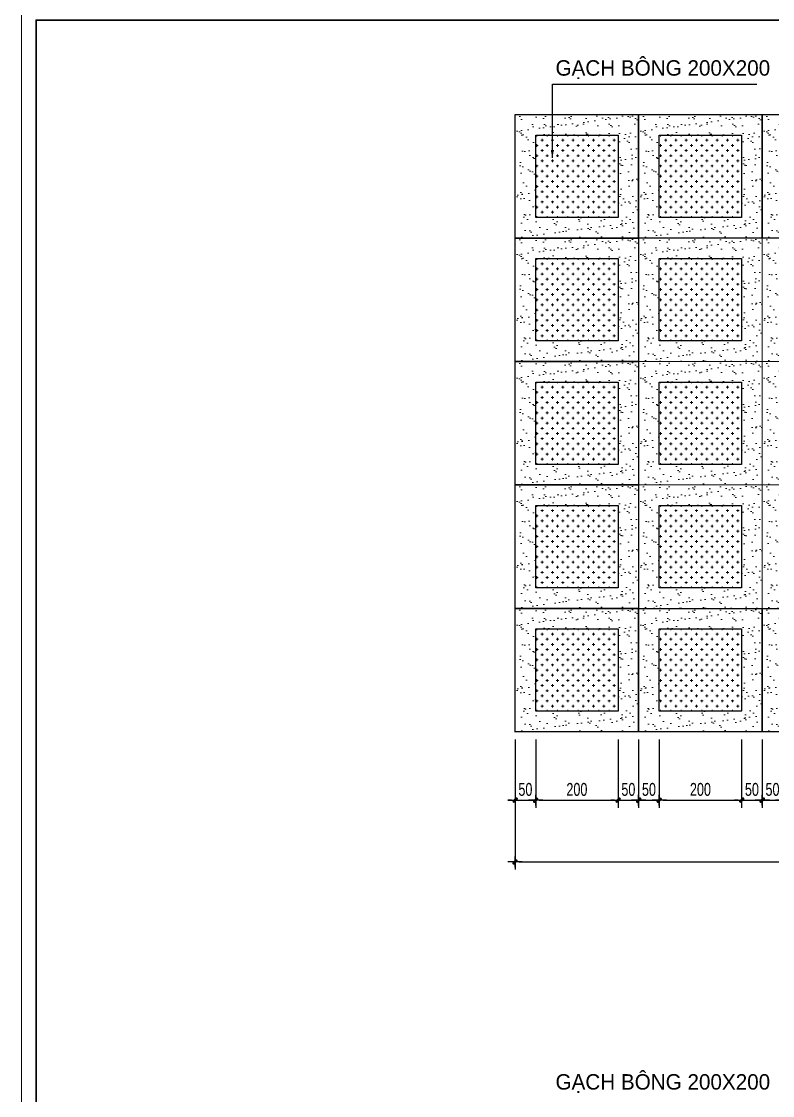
# Model space of a CAD drawing. Header units: inches. Extents: x 88947 to 296847, y 35049 to 161062.
# Drawn here: x 119354 to 123001, y 50664 to 55883 of the extents above; entities that cross this region are included whole.
import ezdxf

# ---------------------------------------------------------------- set-up
doc = ezdxf.new("R2010")
doc.units = ezdxf.units.IN
doc.header["$MEASUREMENT"] = 0
doc.header["$PDMODE"] = 1
for name, color, linetype, lineweight in [('A-Dims', 145, 'Continuous', 25), ('A-Text', 30, 'Continuous', 9), ('A-Wall', 2, 'Continuous', 35), ('DIM', 7, 'Continuous', 25), ('HACTH', 8, 'Continuous', 5), ('HATCH', 8, 'Continuous', 5), ('KHUNG 2', 144, 'Continuous', 18)]:
    doc.layers.add(name, color=color, linetype=linetype, lineweight=lineweight)
doc.layers.add('NOITHAT', color=34, linetype='Continuous')
doc.styles.add('FRANKO', font='VFRANKO.TTF')
doc.styles.add('VNI-HELVE-CONDENSE', font='VNARIAL.TTF', dxfattribs={"width": 0.7})
doc.dimstyles.new('TAS-25', dxfattribs={"dimscale": 25, "dimtxt": 2.5, "dimasz": 0.7, "dimexe": 1.5, "dimexo": 1.5, "dimgap": 0.8, "dimtad": 1, "dimdec": 0, "dimlfac": 0.5, "dimzin": 3, "dimdsep": 46, "dimtxsty": 'VNI-HELVE-CONDENSE', "dimblk": 'TICK', "dimcen": 2.5, "dimclrt": 71, "dimazin": 2, "dimtfac": 0.75, "dimtdec": 0, "dimtix": 1, "dimtmove": 2, "dimatfit": 2, "dimldrblk": 'TICK123', "dimfxl": 1.5, "dimtolj": 1, "dimtzin": 0, "dimarcsym": 0})
doc.dimstyles.new('TAS-50', dxfattribs={"dimscale": 25, "dimtxt": 2.5, "dimasz": 0.7, "dimexe": 1.5, "dimexo": 1.5, "dimgap": 0.8, "dimtad": 1, "dimdec": 0, "dimzin": 3, "dimdsep": 46, "dimtxsty": 'VNI-HELVE-CONDENSE', "dimblk": 'TICK', "dimcen": 2.5, "dimclrt": 71, "dimazin": 2, "dimtfac": 0.75, "dimtdec": 0, "dimtix": 1, "dimtmove": 2, "dimatfit": 2, "dimldrblk": 'TICK123', "dimfxl": 1.5, "dimtolj": 1, "dimtzin": 0, "dimarcsym": 0})

# ---------------------------------------------------------------- blocks, each defined once
blk = doc.blocks.new('khung ten')
at = {"layer": 'A-Wall', "ltscale": 0.7}
blk.add_lwpolyline([(267204, -219099), (305804, -219099), (305804, -190799), (267204, -190799)], close=True, dxfattribs=at)
at = {"layer": 'KHUNG 2', "ltscale": 0.7}
blk.add_lwpolyline([(267004, -219299), (306004, -219299), (306004, -190599), (267004, -190599)], close=True, dxfattribs=at)
blk = doc.blocks.new('TICK')
at = {"layer": 'A-Dims', "color": 1}
for p, q in [((-2, 0), (2, 0)), ((0, 1.5), (0, -1.5))]:
    blk.add_line(p, q, dxfattribs=at)
at = {"layer": 'A-Dims', "color": 1, "const_width": 0.788}
blk.add_lwpolyline([(-0.33, -0.35), (0.38, 0.38)], dxfattribs=at)
at = {"layer": 'A-Dims', "color": 1, "const_width": 0.394}
for points in [[(0.24, 0.52, -0.414214), (0.52, 0.52, -1)], [(0.52, 0.52, -0.414214), (0.52, 0.24, -1)], [(-0.47, -0.21, 0.414214), (-0.47, -0.49, 1)], [(-0.47, -0.49, 0.414214), (-0.19, -0.49, 1)]]:
    blk.add_lwpolyline(points, format="xyb", dxfattribs=at)
blk = doc.blocks.new('*D3364')
at = {"layer": 'Defpoints', "color": 0}
for p in [(121751.5, 52431.1), (121851.5, 52431.1), (121851.5, 52099.1)]:
    blk.add_point(p, dxfattribs=at)
at = {"layer": 'DIM', "color": 0, "lineweight": -2}
for p, q in [((121751.5, 52393.6), (121751.5, 52061.6)), ((121851.5, 52393.6), (121851.5, 52061.6)), ((121734, 52099.1), (121716.5, 52099.1)), ((121751.5, 52099.1), (121851.5, 52099.1)), ((121869, 52099.1), (121886.5, 52099.1))]:
    blk.add_line(p, q, dxfattribs=at)
at = {"layer": 'DIM', "color": 0, "lineweight": -2, "xscale": 17.5, "yscale": 17.5, "zscale": 17.5}
blk.add_blockref('TICK', (121751.5, 52099.1), dxfattribs=at)
at = {"layer": 'DIM', "color": 0, "lineweight": -2, "xscale": 17.5, "yscale": 17.5, "zscale": 17.5, "rotation": 180}
blk.add_blockref('TICK', (121851.5, 52099.1), dxfattribs=at)
at = {"layer": 'DIM', "color": 71, "insert": (121801.5, 52151), "char_height": 62.5, "attachment_point": 5, "style": 'VNI-HELVE-CONDENSE'}
blk.add_mtext('\\A1;50', dxfattribs=at)
blk = doc.blocks.new('TICK123')
at = {"layer": 'A-Dims', "color": 1}
blk.add_lwpolyline([(0.05, 0, 0, 0.84, 0), (-2.11, 0, 8.4, 8.4, 0)], format="xyseb", dxfattribs=at)
blk = doc.blocks.new('*D3365')
at = {"layer": 'Defpoints', "color": 0}
for p in [(121851.5, 52431.1), (122251.5, 52431.1), (122251.5, 52099.1)]:
    blk.add_point(p, dxfattribs=at)
at = {"layer": 'DIM', "color": 0, "lineweight": -2}
for p, q in [((121851.5, 52393.6), (121851.5, 52061.6)), ((122251.5, 52393.6), (122251.5, 52061.6)), ((121869, 52099.1), (122234, 52099.1))]:
    blk.add_line(p, q, dxfattribs=at)
at = {"layer": 'DIM', "color": 0, "lineweight": -2, "xscale": 17.5, "yscale": 17.5, "zscale": 17.5, "rotation": 180}
blk.add_blockref('TICK', (121851.5, 52099.1), dxfattribs=at)
at = {"layer": 'DIM', "color": 0, "lineweight": -2, "xscale": 17.5, "yscale": 17.5, "zscale": 17.5}
blk.add_blockref('TICK', (122251.5, 52099.1), dxfattribs=at)
at = {"layer": 'DIM', "color": 71, "insert": (122051.5, 52151), "char_height": 62.5, "attachment_point": 5, "style": 'VNI-HELVE-CONDENSE'}
blk.add_mtext('\\A1;200', dxfattribs=at)
blk = doc.blocks.new('*D3366')
at = {"layer": 'Defpoints', "color": 0}
for p in [(122251.5, 52431.1), (122351.5, 52431.1), (122351.5, 52099.1)]:
    blk.add_point(p, dxfattribs=at)
at = {"layer": 'DIM', "color": 0, "lineweight": -2}
for p, q in [((122251.5, 52393.6), (122251.5, 52061.6)), ((122351.5, 52393.6), (122351.5, 52061.6)), ((122234, 52099.1), (122216.5, 52099.1)), ((122251.5, 52099.1), (122351.5, 52099.1)), ((122369, 52099.1), (122386.5, 52099.1))]:
    blk.add_line(p, q, dxfattribs=at)
at = {"layer": 'DIM', "color": 0, "lineweight": -2, "xscale": 17.5, "yscale": 17.5, "zscale": 17.5}
blk.add_blockref('TICK', (122251.5, 52099.1), dxfattribs=at)
at = {"layer": 'DIM', "color": 0, "lineweight": -2, "xscale": 17.5, "yscale": 17.5, "zscale": 17.5, "rotation": 180}
blk.add_blockref('TICK', (122351.5, 52099.1), dxfattribs=at)
at = {"layer": 'DIM', "color": 71, "insert": (122301.5, 52151), "char_height": 62.5, "attachment_point": 5, "style": 'VNI-HELVE-CONDENSE'}
blk.add_mtext('\\A1;50', dxfattribs=at)
blk = doc.blocks.new('*D3367')
at = {"layer": 'Defpoints', "color": 0}
for p in [(122351.5, 52431.1), (122451.5, 52431.1), (122451.5, 52099.1)]:
    blk.add_point(p, dxfattribs=at)
at = {"layer": 'DIM', "color": 0, "lineweight": -2}
for p, q in [((122351.5, 52393.6), (122351.5, 52061.6)), ((122451.5, 52393.6), (122451.5, 52061.6)), ((122334, 52099.1), (122316.5, 52099.1)), ((122351.5, 52099.1), (122451.5, 52099.1)), ((122469, 52099.1), (122486.5, 52099.1))]:
    blk.add_line(p, q, dxfattribs=at)
at = {"layer": 'DIM', "color": 0, "lineweight": -2, "xscale": 17.5, "yscale": 17.5, "zscale": 17.5}
blk.add_blockref('TICK', (122351.5, 52099.1), dxfattribs=at)
at = {"layer": 'DIM', "color": 0, "lineweight": -2, "xscale": 17.5, "yscale": 17.5, "zscale": 17.5, "rotation": 180}
blk.add_blockref('TICK', (122451.5, 52099.1), dxfattribs=at)
at = {"layer": 'DIM', "color": 71, "insert": (122401.5, 52151), "char_height": 62.5, "attachment_point": 5, "style": 'VNI-HELVE-CONDENSE'}
blk.add_mtext('\\A1;50', dxfattribs=at)
blk = doc.blocks.new('*D3368')
at = {"layer": 'Defpoints', "color": 0}
for p in [(122451.5, 52431.1), (122851.5, 52431.1), (122851.5, 52099.1)]:
    blk.add_point(p, dxfattribs=at)
at = {"layer": 'DIM', "color": 0, "lineweight": -2}
for p, q in [((122451.5, 52393.6), (122451.5, 52061.6)), ((122851.5, 52393.6), (122851.5, 52061.6)), ((122469, 52099.1), (122834, 52099.1))]:
    blk.add_line(p, q, dxfattribs=at)
at = {"layer": 'DIM', "color": 0, "lineweight": -2, "xscale": 17.5, "yscale": 17.5, "zscale": 17.5, "rotation": 180}
blk.add_blockref('TICK', (122451.5, 52099.1), dxfattribs=at)
at = {"layer": 'DIM', "color": 0, "lineweight": -2, "xscale": 17.5, "yscale": 17.5, "zscale": 17.5}
blk.add_blockref('TICK', (122851.5, 52099.1), dxfattribs=at)
at = {"layer": 'DIM', "color": 71, "insert": (122651.5, 52151), "char_height": 62.5, "attachment_point": 5, "style": 'VNI-HELVE-CONDENSE'}
blk.add_mtext('\\A1;200', dxfattribs=at)
blk = doc.blocks.new('*D3369')
at = {"layer": 'Defpoints', "color": 0}
for p in [(122851.5, 52431.1), (122951.5, 52431.1), (122951.5, 52099.1)]:
    blk.add_point(p, dxfattribs=at)
at = {"layer": 'DIM', "color": 0, "lineweight": -2}
for p, q in [((122851.5, 52393.6), (122851.5, 52061.6)), ((122951.5, 52393.6), (122951.5, 52061.6)), ((122834, 52099.1), (122816.5, 52099.1)), ((122851.5, 52099.1), (122951.5, 52099.1)), ((122969, 52099.1), (122986.5, 52099.1))]:
    blk.add_line(p, q, dxfattribs=at)
at = {"layer": 'DIM', "color": 0, "lineweight": -2, "xscale": 17.5, "yscale": 17.5, "zscale": 17.5}
blk.add_blockref('TICK', (122851.5, 52099.1), dxfattribs=at)
at = {"layer": 'DIM', "color": 0, "lineweight": -2, "xscale": 17.5, "yscale": 17.5, "zscale": 17.5, "rotation": 180}
blk.add_blockref('TICK', (122951.5, 52099.1), dxfattribs=at)
at = {"layer": 'DIM', "color": 71, "insert": (122901.5, 52151), "char_height": 62.5, "attachment_point": 5, "style": 'VNI-HELVE-CONDENSE'}
blk.add_mtext('\\A1;50', dxfattribs=at)
blk = doc.blocks.new('*D3370')
at = {"layer": 'Defpoints', "color": 0}
for p in [(122951.5, 52431.1), (123051.5, 52431.1), (123051.5, 52099.1)]:
    blk.add_point(p, dxfattribs=at)
at = {"layer": 'DIM', "color": 0, "lineweight": -2}
for p, q in [((122951.5, 52393.6), (122951.5, 52061.6)), ((123051.5, 52393.6), (123051.5, 52061.6)), ((122934, 52099.1), (122916.5, 52099.1)), ((122951.5, 52099.1), (123051.5, 52099.1)), ((123069, 52099.1), (123086.5, 52099.1))]:
    blk.add_line(p, q, dxfattribs=at)
at = {"layer": 'DIM', "color": 0, "lineweight": -2, "xscale": 17.5, "yscale": 17.5, "zscale": 17.5}
blk.add_blockref('TICK', (122951.5, 52099.1), dxfattribs=at)
at = {"layer": 'DIM', "color": 0, "lineweight": -2, "xscale": 17.5, "yscale": 17.5, "zscale": 17.5, "rotation": 180}
blk.add_blockref('TICK', (123051.5, 52099.1), dxfattribs=at)
at = {"layer": 'DIM', "color": 71, "insert": (123001.5, 52151), "char_height": 62.5, "attachment_point": 5, "style": 'VNI-HELVE-CONDENSE'}
blk.add_mtext('\\A1;50', dxfattribs=at)
blk = doc.blocks.new('*D3400')
at = {"layer": 'Defpoints', "color": 0}
for p in [(121751.5, 52431.1), (128951.5, 52431.1), (128951.5, 51799.1)]:
    blk.add_point(p, dxfattribs=at)
at = {"layer": 'DIM', "color": 0, "lineweight": -2}
for p, q in [((121751.5, 52393.6), (121751.5, 51761.6)), ((128951.5, 52393.6), (128951.5, 51761.6)), ((121769, 51799.1), (128934, 51799.1))]:
    blk.add_line(p, q, dxfattribs=at)
at = {"layer": 'DIM', "color": 0, "lineweight": -2, "xscale": 17.5, "yscale": 17.5, "zscale": 17.5, "rotation": 180}
blk.add_blockref('TICK', (121751.5, 51799.1), dxfattribs=at)
at = {"layer": 'DIM', "color": 0, "lineweight": -2, "xscale": 17.5, "yscale": 17.5, "zscale": 17.5}
blk.add_blockref('TICK', (128951.5, 51799.1), dxfattribs=at)
at = {"layer": 'DIM', "color": 71, "insert": (125351.5, 51851), "char_height": 62.5, "attachment_point": 5, "style": 'VNI-HELVE-CONDENSE'}
blk.add_mtext('\\A1;3600', dxfattribs=at)

msp = doc.modelspace()

# ---------------------------------------------------------------- hatches: boundary and pattern name
at = {"layer": 'HATCH'}
h = msp.add_hatch(dxfattribs=at)
h.set_pattern_fill('AR-SAND', color=256, scale=40, style=0)
h.set_pattern_definition([(37.5, (121751.474, 54831.09), (-2.5197, 77.073), [0, -60.8, 0, -68, 0, -65]), (7.5, (121751.47, 54831.09), (70.791, 112.886), [0, -32.8, 0, -54.8, 0, -21]), (327.5, (121702.274, 54831.09), (124.5657, 0.2264), [0, -20, 0, -72, 0, -94]), (317.5, (121702.27, 54831.09), (120.245, 35.107), [0, -10, 0, -47.2, 0, -54])])
h.paths.add_polyline_path([(122351.5, 55431.1), (121751.5, 55431.1), (121751.5, 54831.1), (122351.5, 54831.1)])
h.paths.add_polyline_path([(122251.5, 55331.1), (122251.5, 54931.1), (121851.5, 54931.1), (121851.5, 55331.1)], flags=16)
h = msp.add_hatch(dxfattribs=at)
h.set_pattern_fill('AR-SAND', color=256, scale=40, style=0)
h.set_pattern_definition([(37.5, (122351.474, 54831.09), (-2.5197, 77.073), [0, -60.8, 0, -68, 0, -65]), (7.5, (122351.47, 54831.09), (70.791, 112.886), [0, -32.8, 0, -54.8, 0, -21]), (327.5, (122302.274, 54831.09), (124.5657, 0.2264), [0, -20, 0, -72, 0, -94]), (317.5, (122302.27, 54831.09), (120.245, 35.107), [0, -10, 0, -47.2, 0, -54])])
h.paths.add_polyline_path([(122951.5, 55431.1), (122351.5, 55431.1), (122351.5, 54831.1), (122951.5, 54831.1)])
h.paths.add_polyline_path([(122851.5, 55331.1), (122851.5, 54931.1), (122451.5, 54931.1), (122451.5, 55331.1)], flags=16)
h = msp.add_hatch(dxfattribs=at)
h.set_pattern_fill('AR-SAND', color=256, scale=40, style=0)
h.set_pattern_definition([(37.5, (122951.474, 54831.09), (-2.5197, 77.073), [0, -60.8, 0, -68, 0, -65]), (7.5, (122951.47, 54831.09), (70.791, 112.886), [0, -32.8, 0, -54.8, 0, -21]), (327.5, (122902.274, 54831.09), (124.5657, 0.2264), [0, -20, 0, -72, 0, -94]), (317.5, (122902.27, 54831.09), (120.245, 35.107), [0, -10, 0, -47.2, 0, -54])])
h.paths.add_polyline_path([(123551.5, 55431.1), (122951.5, 55431.1), (122951.5, 54831.1), (123551.5, 54831.1)])
h.paths.add_polyline_path([(123451.5, 55331.1), (123451.5, 54931.1), (123051.5, 54931.1), (123051.5, 55331.1)], flags=16)
h = msp.add_hatch(dxfattribs=at)
h.set_pattern_fill('CROSS', color=256, scale=100, style=0)
h.set_pattern_definition([(0, (121851.474, 54931.09), (25, 25), [12.5, -37.5]), (90, (121857.724, 54924.84), (-25, 25), [12.5, -37.5])])
h.paths.add_polyline_path([(121851.5, 55331.1), (122251.5, 55331.1), (122251.5, 54931.1), (121851.5, 54931.1)])
h = msp.add_hatch(dxfattribs=at)
h.set_pattern_fill('CROSS', color=256, scale=100, style=0)
h.set_pattern_definition([(0, (122451.474, 54931.09), (25, 25), [12.5, -37.5]), (90, (122457.724, 54924.84), (-25, 25), [12.5, -37.5])])
h.paths.add_polyline_path([(122451.5, 55331.1), (122851.5, 55331.1), (122851.5, 54931.1), (122451.5, 54931.1)])
h = msp.add_hatch(dxfattribs=at)
h.set_pattern_fill('AR-SAND', color=256, scale=40, style=0)
h.set_pattern_definition([(37.5, (121751.474, 54231.09), (-2.5197, 77.073), [0, -60.8, 0, -68, 0, -65]), (7.5, (121751.47, 54231.09), (70.791, 112.886), [0, -32.8, 0, -54.8, 0, -21]), (327.5, (121702.274, 54231.09), (124.5657, 0.2264), [0, -20, 0, -72, 0, -94]), (317.5, (121702.27, 54231.09), (120.245, 35.107), [0, -10, 0, -47.2, 0, -54])])
h.paths.add_polyline_path([(122351.5, 54831.1), (121751.5, 54831.1), (121751.5, 54231.1), (122351.5, 54231.1)])
h.paths.add_polyline_path([(122251.5, 54731.1), (122251.5, 54331.1), (121851.5, 54331.1), (121851.5, 54731.1)], flags=16)
h = msp.add_hatch(dxfattribs=at)
h.set_pattern_fill('AR-SAND', color=256, scale=40, style=0)
h.set_pattern_definition([(37.5, (122351.474, 54231.09), (-2.5197, 77.073), [0, -60.8, 0, -68, 0, -65]), (7.5, (122351.47, 54231.09), (70.791, 112.886), [0, -32.8, 0, -54.8, 0, -21]), (327.5, (122302.274, 54231.09), (124.5657, 0.2264), [0, -20, 0, -72, 0, -94]), (317.5, (122302.27, 54231.09), (120.245, 35.107), [0, -10, 0, -47.2, 0, -54])])
h.paths.add_polyline_path([(122951.5, 54831.1), (122351.5, 54831.1), (122351.5, 54231.1), (122951.5, 54231.1)])
h.paths.add_polyline_path([(122851.5, 54731.1), (122851.5, 54331.1), (122451.5, 54331.1), (122451.5, 54731.1)], flags=16)
h = msp.add_hatch(dxfattribs=at)
h.set_pattern_fill('AR-SAND', color=256, scale=40, style=0)
h.set_pattern_definition([(37.5, (122951.474, 54231.09), (-2.5197, 77.073), [0, -60.8, 0, -68, 0, -65]), (7.5, (122951.47, 54231.09), (70.791, 112.886), [0, -32.8, 0, -54.8, 0, -21]), (327.5, (122902.274, 54231.09), (124.5657, 0.2264), [0, -20, 0, -72, 0, -94]), (317.5, (122902.27, 54231.09), (120.245, 35.107), [0, -10, 0, -47.2, 0, -54])])
h.paths.add_polyline_path([(123551.5, 54831.1), (122951.5, 54831.1), (122951.5, 54231.1), (123551.5, 54231.1)])
h.paths.add_polyline_path([(123451.5, 54731.1), (123451.5, 54331.1), (123051.5, 54331.1), (123051.5, 54731.1)], flags=16)
h = msp.add_hatch(dxfattribs=at)
h.set_pattern_fill('CROSS', color=256, scale=100, style=0)
h.set_pattern_definition([(0, (121851.474, 54331.09), (25, 25), [12.5, -37.5]), (90, (121857.724, 54324.84), (-25, 25), [12.5, -37.5])])
h.paths.add_polyline_path([(121851.5, 54731.1), (122251.5, 54731.1), (122251.5, 54331.1), (121851.5, 54331.1)])
h = msp.add_hatch(dxfattribs=at)
h.set_pattern_fill('CROSS', color=256, scale=100, style=0)
h.set_pattern_definition([(0, (122451.474, 54331.09), (25, 25), [12.5, -37.5]), (90, (122457.724, 54324.84), (-25, 25), [12.5, -37.5])])
h.paths.add_polyline_path([(122451.5, 54731.1), (122851.5, 54731.1), (122851.5, 54331.1), (122451.5, 54331.1)])
h = msp.add_hatch(dxfattribs=at)
h.set_pattern_fill('AR-SAND', color=256, scale=40, style=0)
h.set_pattern_definition([(37.5, (121751.474, 53631.09), (-2.5197, 77.073), [0, -60.8, 0, -68, 0, -65]), (7.5, (121751.47, 53631.09), (70.791, 112.886), [0, -32.8, 0, -54.8, 0, -21]), (327.5, (121702.274, 53631.09), (124.5657, 0.2264), [0, -20, 0, -72, 0, -94]), (317.5, (121702.27, 53631.09), (120.245, 35.107), [0, -10, 0, -47.2, 0, -54])])
h.paths.add_polyline_path([(122351.5, 54231.1), (121751.5, 54231.1), (121751.5, 53631.1), (122351.5, 53631.1)])
h.paths.add_polyline_path([(122251.5, 54131.1), (122251.5, 53731.1), (121851.5, 53731.1), (121851.5, 54131.1)], flags=16)
h = msp.add_hatch(dxfattribs=at)
h.set_pattern_fill('AR-SAND', color=256, scale=40, style=0)
h.set_pattern_definition([(37.5, (122351.474, 53631.09), (-2.5197, 77.073), [0, -60.8, 0, -68, 0, -65]), (7.5, (122351.47, 53631.09), (70.791, 112.886), [0, -32.8, 0, -54.8, 0, -21]), (327.5, (122302.274, 53631.09), (124.5657, 0.2264), [0, -20, 0, -72, 0, -94]), (317.5, (122302.27, 53631.09), (120.245, 35.107), [0, -10, 0, -47.2, 0, -54])])
h.paths.add_polyline_path([(122951.5, 54231.1), (122351.5, 54231.1), (122351.5, 53631.1), (122951.5, 53631.1)])
h.paths.add_polyline_path([(122851.5, 54131.1), (122851.5, 53731.1), (122451.5, 53731.1), (122451.5, 54131.1)], flags=16)
h = msp.add_hatch(dxfattribs=at)
h.set_pattern_fill('AR-SAND', color=256, scale=40, style=0)
h.set_pattern_definition([(37.5, (122951.474, 53631.09), (-2.5197, 77.073), [0, -60.8, 0, -68, 0, -65]), (7.5, (122951.47, 53631.09), (70.791, 112.886), [0, -32.8, 0, -54.8, 0, -21]), (327.5, (122902.274, 53631.09), (124.5657, 0.2264), [0, -20, 0, -72, 0, -94]), (317.5, (122902.27, 53631.09), (120.245, 35.107), [0, -10, 0, -47.2, 0, -54])])
h.paths.add_polyline_path([(123551.5, 54231.1), (122951.5, 54231.1), (122951.5, 53631.1), (123551.5, 53631.1)])
h.paths.add_polyline_path([(123451.5, 54131.1), (123451.5, 53731.1), (123051.5, 53731.1), (123051.5, 54131.1)], flags=16)
h = msp.add_hatch(dxfattribs=at)
h.set_pattern_fill('CROSS', color=256, scale=100, style=0)
h.set_pattern_definition([(0, (121851.474, 53731.09), (25, 25), [12.5, -37.5]), (90, (121857.724, 53724.84), (-25, 25), [12.5, -37.5])])
h.paths.add_polyline_path([(121851.5, 54131.1), (122251.5, 54131.1), (122251.5, 53731.1), (121851.5, 53731.1)])
h = msp.add_hatch(dxfattribs=at)
h.set_pattern_fill('CROSS', color=256, scale=100, style=0)
h.set_pattern_definition([(0, (122451.474, 53731.09), (25, 25), [12.5, -37.5]), (90, (122457.724, 53724.84), (-25, 25), [12.5, -37.5])])
h.paths.add_polyline_path([(122451.5, 54131.1), (122851.5, 54131.1), (122851.5, 53731.1), (122451.5, 53731.1)])
h = msp.add_hatch(dxfattribs=at)
h.set_pattern_fill('AR-SAND', color=256, scale=40, style=0)
h.set_pattern_definition([(37.5, (121751.474, 53031.09), (-2.5197, 77.073), [0, -60.8, 0, -68, 0, -65]), (7.5, (121751.47, 53031.09), (70.791, 112.886), [0, -32.8, 0, -54.8, 0, -21]), (327.5, (121702.274, 53031.09), (124.5657, 0.2264), [0, -20, 0, -72, 0, -94]), (317.5, (121702.27, 53031.09), (120.245, 35.107), [0, -10, 0, -47.2, 0, -54])])
h.paths.add_polyline_path([(122351.5, 53631.1), (121751.5, 53631.1), (121751.5, 53031.1), (122351.5, 53031.1)])
h.paths.add_polyline_path([(122251.5, 53531.1), (122251.5, 53131.1), (121851.5, 53131.1), (121851.5, 53531.1)], flags=16)
h = msp.add_hatch(dxfattribs=at)
h.set_pattern_fill('AR-SAND', color=256, scale=40, style=0)
h.set_pattern_definition([(37.5, (122351.474, 53031.09), (-2.5197, 77.073), [0, -60.8, 0, -68, 0, -65]), (7.5, (122351.47, 53031.09), (70.791, 112.886), [0, -32.8, 0, -54.8, 0, -21]), (327.5, (122302.274, 53031.09), (124.5657, 0.2264), [0, -20, 0, -72, 0, -94]), (317.5, (122302.27, 53031.09), (120.245, 35.107), [0, -10, 0, -47.2, 0, -54])])
h.paths.add_polyline_path([(122951.5, 53631.1), (122351.5, 53631.1), (122351.5, 53031.1), (122951.5, 53031.1)])
h.paths.add_polyline_path([(122851.5, 53531.1), (122851.5, 53131.1), (122451.5, 53131.1), (122451.5, 53531.1)], flags=16)
h = msp.add_hatch(dxfattribs=at)
h.set_pattern_fill('AR-SAND', color=256, scale=40, style=0)
h.set_pattern_definition([(37.5, (122951.474, 53031.09), (-2.5197, 77.073), [0, -60.8, 0, -68, 0, -65]), (7.5, (122951.47, 53031.09), (70.791, 112.886), [0, -32.8, 0, -54.8, 0, -21]), (327.5, (122902.274, 53031.09), (124.5657, 0.2264), [0, -20, 0, -72, 0, -94]), (317.5, (122902.27, 53031.09), (120.245, 35.107), [0, -10, 0, -47.2, 0, -54])])
h.paths.add_polyline_path([(123551.5, 53631.1), (122951.5, 53631.1), (122951.5, 53031.1), (123551.5, 53031.1)])
h.paths.add_polyline_path([(123451.5, 53531.1), (123451.5, 53131.1), (123051.5, 53131.1), (123051.5, 53531.1)], flags=16)
h = msp.add_hatch(dxfattribs=at)
h.set_pattern_fill('CROSS', color=256, scale=100, style=0)
h.set_pattern_definition([(0, (121851.474, 53131.09), (25, 25), [12.5, -37.5]), (90, (121857.724, 53124.84), (-25, 25), [12.5, -37.5])])
h.paths.add_polyline_path([(121851.5, 53531.1), (122251.5, 53531.1), (122251.5, 53131.1), (121851.5, 53131.1)])
h = msp.add_hatch(dxfattribs=at)
h.set_pattern_fill('CROSS', color=256, scale=100, style=0)
h.set_pattern_definition([(0, (122451.474, 53131.09), (25, 25), [12.5, -37.5]), (90, (122457.724, 53124.84), (-25, 25), [12.5, -37.5])])
h.paths.add_polyline_path([(122451.5, 53531.1), (122851.5, 53531.1), (122851.5, 53131.1), (122451.5, 53131.1)])
h = msp.add_hatch(dxfattribs=at)
h.set_pattern_fill('AR-SAND', color=256, scale=40, style=0)
h.set_pattern_definition([(37.5, (121751.474, 52431.09), (-2.5197, 77.073), [0, -60.8, 0, -68, 0, -65]), (7.5, (121751.47, 52431.09), (70.791, 112.886), [0, -32.8, 0, -54.8, 0, -21]), (327.5, (121702.274, 52431.09), (124.5657, 0.2264), [0, -20, 0, -72, 0, -94]), (317.5, (121702.27, 52431.09), (120.245, 35.107), [0, -10, 0, -47.2, 0, -54])])
h.paths.add_polyline_path([(122351.5, 53031.1), (121751.5, 53031.1), (121751.5, 52431.1), (122351.5, 52431.1)])
h.paths.add_polyline_path([(122251.5, 52931.1), (122251.5, 52531.1), (121851.5, 52531.1), (121851.5, 52931.1)], flags=16)
h = msp.add_hatch(dxfattribs=at)
h.set_pattern_fill('AR-SAND', color=256, scale=40, style=0)
h.set_pattern_definition([(37.5, (122351.474, 52431.09), (-2.5197, 77.073), [0, -60.8, 0, -68, 0, -65]), (7.5, (122351.47, 52431.09), (70.791, 112.886), [0, -32.8, 0, -54.8, 0, -21]), (327.5, (122302.274, 52431.09), (124.5657, 0.2264), [0, -20, 0, -72, 0, -94]), (317.5, (122302.27, 52431.09), (120.245, 35.107), [0, -10, 0, -47.2, 0, -54])])
h.paths.add_polyline_path([(122951.5, 53031.1), (122351.5, 53031.1), (122351.5, 52431.1), (122951.5, 52431.1)])
h.paths.add_polyline_path([(122851.5, 52931.1), (122851.5, 52531.1), (122451.5, 52531.1), (122451.5, 52931.1)], flags=16)
h = msp.add_hatch(dxfattribs=at)
h.set_pattern_fill('AR-SAND', color=256, scale=40, style=0)
h.set_pattern_definition([(37.5, (122951.474, 52431.09), (-2.5197, 77.073), [0, -60.8, 0, -68, 0, -65]), (7.5, (122951.47, 52431.09), (70.791, 112.886), [0, -32.8, 0, -54.8, 0, -21]), (327.5, (122902.274, 52431.09), (124.5657, 0.2264), [0, -20, 0, -72, 0, -94]), (317.5, (122902.27, 52431.09), (120.245, 35.107), [0, -10, 0, -47.2, 0, -54])])
h.paths.add_polyline_path([(123551.5, 53031.1), (122951.5, 53031.1), (122951.5, 52431.1), (123551.5, 52431.1)])
h.paths.add_polyline_path([(123451.5, 52931.1), (123451.5, 52531.1), (123051.5, 52531.1), (123051.5, 52931.1)], flags=16)
h = msp.add_hatch(dxfattribs=at)
h.set_pattern_fill('CROSS', color=256, scale=100, style=0)
h.set_pattern_definition([(0, (121851.474, 52531.09), (25, 25), [12.5, -37.5]), (90, (121857.724, 52524.84), (-25, 25), [12.5, -37.5])])
h.paths.add_polyline_path([(121851.5, 52931.1), (122251.5, 52931.1), (122251.5, 52531.1), (121851.5, 52531.1)])
h = msp.add_hatch(dxfattribs=at)
h.set_pattern_fill('CROSS', color=256, scale=100, style=0)
h.set_pattern_definition([(0, (122451.474, 52531.09), (25, 25), [12.5, -37.5]), (90, (122457.724, 52524.84), (-25, 25), [12.5, -37.5])])
h.paths.add_polyline_path([(122451.5, 52931.1), (122851.5, 52931.1), (122851.5, 52531.1), (122451.5, 52531.1)])

# ---------------------------------------------------------------- linework, layer by layer
for points in [[(124151.5, 52431.1), (121751.5, 52431.1), (121751.5, 54831.1), (124151.5, 54831.1)], [(122351.5, 54831.1), (122951.5, 54831.1), (122951.5, 54231.1), (122351.5, 54231.1)], [(122951.5, 54831.1), (123551.5, 54831.1), (123551.5, 54231.1), (122951.5, 54231.1)], [(122351.5, 54231.1), (122951.5, 54231.1), (122951.5, 53631.1), (122351.5, 53631.1)], [(122951.5, 54231.1), (123551.5, 54231.1), (123551.5, 53631.1), (122951.5, 53631.1)], [(122351.5, 53631.1), (122951.5, 53631.1), (122951.5, 53031.1), (122351.5, 53031.1)], [(122951.5, 53631.1), (123551.5, 53631.1), (123551.5, 53031.1), (122951.5, 53031.1)]]:
    msp.add_lwpolyline(points, close=True, dxfattribs=at)
at = {"layer": 'NOITHAT'}
for points in [[(121751.5, 55431.1), (122351.5, 55431.1), (122351.5, 54831.1), (121751.5, 54831.1)], [(122351.5, 55431.1), (122951.5, 55431.1), (122951.5, 54831.1), (122351.5, 54831.1)], [(122951.5, 55431.1), (123551.5, 55431.1), (123551.5, 54831.1), (122951.5, 54831.1)], [(121851.5, 55331.1), (122251.5, 55331.1), (122251.5, 54931.1), (121851.5, 54931.1)], [(122451.5, 55331.1), (122851.5, 55331.1), (122851.5, 54931.1), (122451.5, 54931.1)], [(121751.5, 54831.1), (122351.5, 54831.1), (122351.5, 54231.1), (121751.5, 54231.1)], [(121851.5, 54731.1), (122251.5, 54731.1), (122251.5, 54331.1), (121851.5, 54331.1)], [(122451.5, 54731.1), (122851.5, 54731.1), (122851.5, 54331.1), (122451.5, 54331.1)], [(121751.5, 54231.1), (122351.5, 54231.1), (122351.5, 53631.1), (121751.5, 53631.1)], [(121851.5, 54131.1), (122251.5, 54131.1), (122251.5, 53731.1), (121851.5, 53731.1)], [(122451.5, 54131.1), (122851.5, 54131.1), (122851.5, 53731.1), (122451.5, 53731.1)], [(121751.5, 53631.1), (122351.5, 53631.1), (122351.5, 53031.1), (121751.5, 53031.1)], [(121851.5, 53531.1), (122251.5, 53531.1), (122251.5, 53131.1), (121851.5, 53131.1)], [(122451.5, 53531.1), (122851.5, 53531.1), (122851.5, 53131.1), (122451.5, 53131.1)], [(121751.5, 53031.1), (122351.5, 53031.1), (122351.5, 52431.1), (121751.5, 52431.1)], [(122351.5, 53031.1), (122951.5, 53031.1), (122951.5, 52431.1), (122351.5, 52431.1)], [(122951.5, 53031.1), (123551.5, 53031.1), (123551.5, 52431.1), (122951.5, 52431.1)], [(121851.5, 52931.1), (122251.5, 52931.1), (122251.5, 52531.1), (121851.5, 52531.1)], [(122451.5, 52931.1), (122851.5, 52931.1), (122851.5, 52531.1), (122451.5, 52531.1)]]:
    msp.add_lwpolyline(points, close=True, dxfattribs=at)

# ---------------------------------------------------------------- block references
at = {"layer": 'A-Text', "xscale": 0.3535714285681024, "yscale": 0.3535714286772418, "zscale": 0.3535714286832132}
msp.add_blockref('khung ten', (24949.4, 123350.9), dxfattribs=at)

# ---------------------------------------------------------------- texts
at = {"layer": 'A-Text', "style": 'FRANKO'}
for p in [(121947.7, 55620.1), (121947.7, 50692.5)]:
    msp.add_text('GAÏCH BOÂNG 200X200', height=75, dxfattribs=at).set_placement(p)

# ---------------------------------------------------------------- dimensions: what is measured, and where the dimension line sits
at = {"layer": 'DIM'}
for base, p1, p2, picture, middle in [((121851.5, 52099.1), (121751.5, 52431.1), (121851.5, 52431.1), '*D3364', (121801.5, 52151)), ((128951.5, 51799.1), (121751.5, 52431.1), (128951.5, 52431.1), '*D3400', (125351.5, 51851)), ((122251.5, 52099.1), (121851.5, 52431.1), (122251.5, 52431.1), '*D3365', (122051.5, 52151)), ((122351.5, 52099.1), (122251.5, 52431.1), (122351.5, 52431.1), '*D3366', (122301.5, 52151)), ((122451.5, 52099.1), (122351.5, 52431.1), (122451.5, 52431.1), '*D3367', (122401.5, 52151)), ((122851.5, 52099.1), (122451.5, 52431.1), (122851.5, 52431.1), '*D3368', (122651.5, 52151)), ((122951.5, 52099.1), (122851.5, 52431.1), (122951.5, 52431.1), '*D3369', (122901.5, 52151)), ((123051.5, 52099.1), (122951.5, 52431.1), (123051.5, 52431.1), '*D3370', (123001.5, 52151))]:
    dim = msp.add_linear_dim(base=base, p1=p1, p2=p2, dimstyle='TAS-25', dxfattribs=at)
    dim.commit()
    dim.dimension.update_dxf_attribs({"geometry": picture, "text_midpoint": middle})

# ---------------------------------------------------------------- leaders
at = {"layer": 'HACTH'}
msp.add_leader([(121932.3, 55220.2), (121932.3, 55579.2), (122925, 55579.2)], dimstyle='TAS-50', override={"dimgap": 0.8, "dimtad": 0}, dxfattribs=at)

doc.saveas('drawing.dxf')
